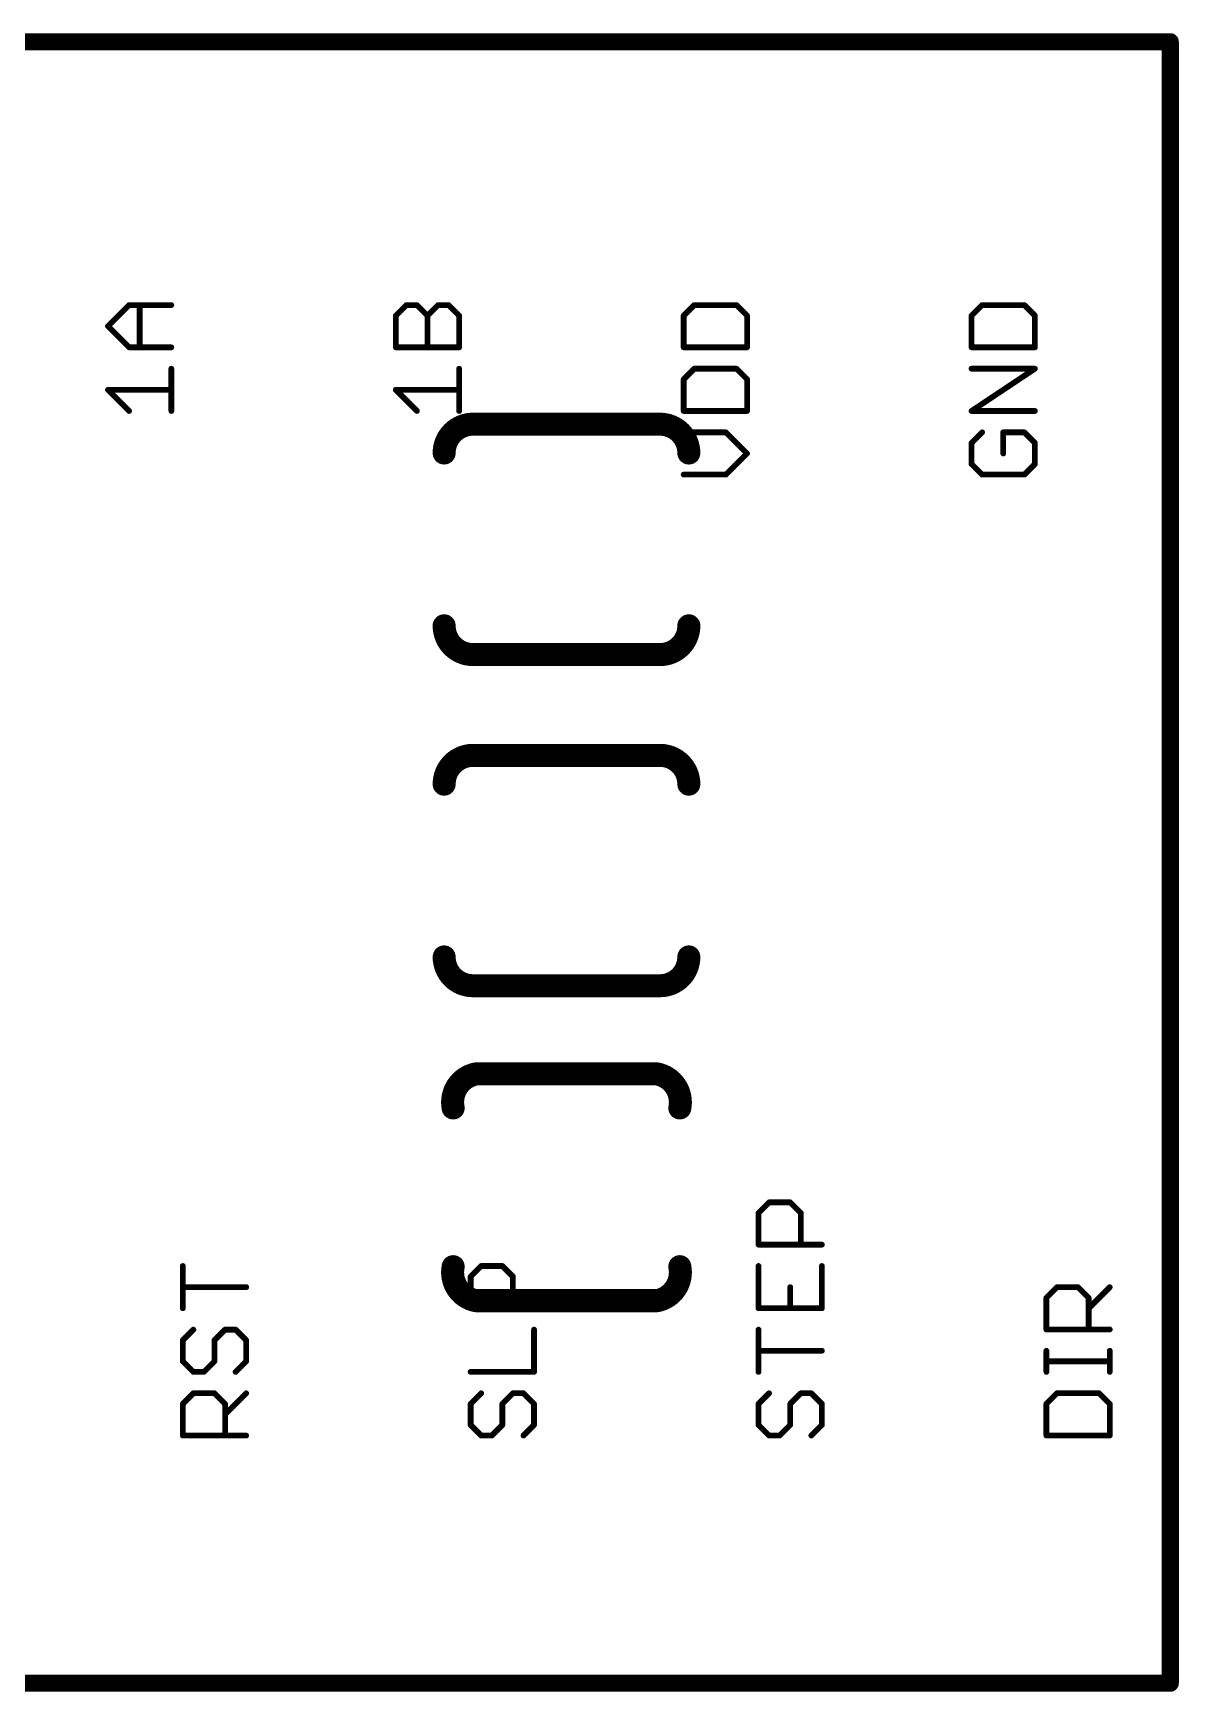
# Model space of a CAD drawing. Extents: x -3 to 102, y 0 to 80.
# Drawn here: x 30.6 to 40.71, y 19.04 to 33.68 of the extents above; entities that cross this region are included whole.
import ezdxf

# ---------------------------------------------------------------- set-up
doc = ezdxf.new("R2010")
doc.units = 0
doc.layers.add('21', color=253, linetype='CONTINUOUS')

msp = doc.modelspace()

# ---------------------------------------------------------------- linework, layer by layer
at = {"layer": '21'}
for points, const_width in [([(20.567, 33.599), (40.633, 33.599)], 0.1524), ([(40.633, 19.121), (40.633, 33.599)], 0.1524), ([(31.2599, 31.0905), (31.4464, 31.2769)], 0.0508), ([(31.4464, 31.2769), (31.8192, 31.2769)], 0.0508), ([(31.5396, 30.9041), (31.5396, 31.2769)], 0.0508), ([(33.7999, 31.1837), (33.8931, 31.2769)], 0.0508), ([(33.7999, 30.9041), (33.7999, 31.1837)], 0.0508), ([(33.8931, 31.2769), (33.9864, 31.2769)], 0.0508), ([(33.9864, 31.2769), (34.0796, 31.1837)], 0.0508), ([(34.0796, 31.1837), (34.1728, 31.2769)], 0.0508), ([(34.0796, 30.9041), (34.0796, 31.1837)], 0.0508), ([(34.1728, 31.2769), (34.266, 31.2769)], 0.0508), ([(34.266, 31.2769), (34.3592, 31.1837)], 0.0508), ([(34.3592, 31.1837), (34.3592, 30.9041)], 0.0508), ([(36.4331, 31.2769), (36.3399, 31.1837)], 0.0508), ([(36.3399, 31.1837), (36.3399, 30.9041)], 0.0508), ([(36.806, 31.2769), (36.4331, 31.2769)], 0.0508), ([(36.8992, 31.1837), (36.806, 31.2769)], 0.0508), ([(36.8992, 30.9041), (36.8992, 31.1837)], 0.0508), ([(38.9731, 31.2769), (38.8799, 31.1837)], 0.0508), ([(38.8799, 31.1837), (38.8799, 30.9041)], 0.0508), ([(39.346, 31.2769), (38.9731, 31.2769)], 0.0508), ([(39.4392, 31.1837), (39.346, 31.2769)], 0.0508), ([(39.4392, 30.9041), (39.4392, 31.1837)], 0.0508), ([(31.4464, 30.9041), (31.2599, 31.0905)], 0.0508), ([(31.8192, 30.9041), (31.4464, 30.9041)], 0.0508), ([(34.3592, 30.9041), (33.7999, 30.9041)], 0.0508), ([(36.3399, 30.9041), (36.8992, 30.9041)], 0.0508), ([(38.8799, 30.9041), (39.4392, 30.9041)], 0.0508), ([(31.8192, 30.3428), (31.8192, 30.7156)], 0.0508), ([(34.3592, 30.3428), (34.3592, 30.7156)], 0.0508), ([(36.4331, 30.7156), (36.3399, 30.6224)], 0.0508), ([(36.806, 30.7156), (36.4331, 30.7156)], 0.0508), ([(36.8992, 30.6224), (36.806, 30.7156)], 0.0508), ([(38.8799, 30.3428), (39.4392, 30.7156)], 0.0508), ([(39.4392, 30.7156), (38.8799, 30.7156)], 0.0508), ([(36.3399, 30.6224), (36.3399, 30.3428)], 0.0508), ([(36.8992, 30.3428), (36.8992, 30.6224)], 0.0508), ([(31.4464, 30.3428), (31.2599, 30.5292)], 0.0508), ([(31.2599, 30.5292), (31.8192, 30.5292)], 0.0508), ([(33.9864, 30.3428), (33.7999, 30.5292)], 0.0508), ([(33.7999, 30.5292), (34.3592, 30.5292)], 0.0508), ([(34.4805, 30.226), (36.1315, 30.226)], 0.2032), ([(36.3399, 30.3428), (36.8992, 30.3428)], 0.0508), ([(39.4392, 30.3428), (38.8799, 30.3428)], 0.0508), ([(36.7128, 30.1543), (36.3399, 30.1543)], 0.0508), ([(36.8992, 29.9679), (36.7128, 30.1543)], 0.0508), ([(38.9731, 30.1543), (38.8799, 30.0611)], 0.0508), ([(39.346, 30.1543), (39.1596, 30.1543)], 0.0508), ([(39.1596, 30.1543), (39.1596, 29.9679)], 0.0508), ([(39.4392, 30.0611), (39.346, 30.1543)], 0.0508), ([(36.7128, 29.7815), (36.8992, 29.9679)], 0.0508), ([(38.8799, 30.0611), (38.8799, 29.8747)], 0.0508), ([(39.4392, 29.8747), (39.4392, 30.0611)], 0.0508), ([(38.8799, 29.8747), (38.9731, 29.7815)], 0.0508), ([(39.346, 29.7815), (39.4392, 29.8747)], 0.0508), ([(36.3399, 29.7815), (36.7128, 29.7815)], 0.0508), ([(38.9731, 29.7815), (39.346, 29.7815)], 0.0508), ([(36.1315, 28.194), (34.4805, 28.194)], 0.2032), ([(34.4805, 27.305), (36.1315, 27.305)], 0.2032), ([(36.1315, 25.273), (34.4805, 25.273)], 0.2032), ([(34.506, 24.495), (36.106, 24.495)], 0.2032), ([(37.0003, 23.269), (37.0935, 23.3622)], 0.0508), ([(37.0003, 22.9893), (37.0003, 23.269)], 0.0508), ([(37.0935, 23.3622), (37.28, 23.3622)], 0.0508), ([(37.28, 23.3622), (37.3732, 23.269)], 0.0508), ([(37.3732, 23.269), (37.3732, 22.9893)], 0.0508), ([(37.5596, 22.9893), (37.0003, 22.9893)], 0.0508), ([(31.9203, 22.428), (31.9203, 22.8009)], 0.0508), ([(34.4603, 22.7077), (34.5535, 22.8009)], 0.0508), ([(34.5535, 22.8009), (34.74, 22.8009)], 0.0508), ([(34.74, 22.8009), (34.8332, 22.7077)], 0.0508), ([(37.0003, 22.8009), (37.0003, 22.428)], 0.0508), ([(37.5596, 22.428), (37.5596, 22.8009)], 0.0508), ([(34.4603, 22.428), (34.4603, 22.7077)], 0.0508), ([(34.8332, 22.7077), (34.8332, 22.428)], 0.0508), ([(32.4796, 22.6144), (31.9203, 22.6144)], 0.0508), ([(36.106, 22.495), (34.506, 22.495)], 0.2032), ([(37.28, 22.428), (37.28, 22.6144)], 0.0508), ([(39.5403, 22.5206), (39.6335, 22.6138)], 0.0508), ([(39.5403, 22.2409), (39.5403, 22.5206)], 0.0508), ([(39.6335, 22.6138), (39.82, 22.6138)], 0.0508), ([(39.82, 22.6138), (39.9132, 22.5206)], 0.0508), ([(39.9132, 22.4273), (40.0996, 22.6138)], 0.0508), ([(39.9132, 22.5206), (39.9132, 22.2409)], 0.0508), ([(35.0196, 22.428), (34.4603, 22.428)], 0.0508), ([(37.0003, 22.428), (37.5596, 22.428)], 0.0508), ([(32.0135, 22.2396), (31.9203, 22.1463)], 0.0508), ([(32.2, 22.1463), (32.2932, 22.2396)], 0.0508), ([(32.2932, 22.2396), (32.3864, 22.2396)], 0.0508), ([(32.3864, 22.2396), (32.4796, 22.1463)], 0.0508), ([(35.0196, 21.8667), (35.0196, 22.2396)], 0.0508), ([(37.0003, 21.8667), (37.0003, 22.2396)], 0.0508), ([(40.0996, 22.2409), (39.5403, 22.2409)], 0.0508), ([(31.9203, 22.1463), (31.9203, 21.9599)], 0.0508), ([(32.2, 21.9599), (32.2, 22.1463)], 0.0508), ([(32.4796, 22.1463), (32.4796, 21.9599)], 0.0508), ([(31.9203, 21.9599), (32.0135, 21.8667)], 0.0508), ([(32.1067, 21.8667), (32.2, 21.9599)], 0.0508), ([(32.4796, 21.9599), (32.3864, 21.8667)], 0.0508), ([(37.5596, 22.0531), (37.0003, 22.0531)], 0.0508), ([(39.5403, 21.8667), (39.5403, 22.0531)], 0.0508), ([(40.0996, 21.9599), (39.5403, 21.9599)], 0.0508), ([(40.0996, 21.8667), (40.0996, 22.0531)], 0.0508), ([(32.0135, 21.8667), (32.1067, 21.8667)], 0.0508), ([(34.4603, 21.8667), (35.0196, 21.8667)], 0.0508), ([(31.9203, 21.585), (32.0135, 21.6783)], 0.0508), ([(32.0135, 21.6783), (32.2, 21.6783)], 0.0508), ([(32.2, 21.6783), (32.2932, 21.585)], 0.0508), ([(32.2932, 21.4918), (32.4796, 21.6783)], 0.0508), ([(34.5535, 21.6783), (34.4603, 21.585)], 0.0508), ([(34.74, 21.585), (34.8332, 21.6783)], 0.0508), ([(34.8332, 21.6783), (34.9264, 21.6783)], 0.0508), ([(34.9264, 21.6783), (35.0196, 21.585)], 0.0508), ([(37.0935, 21.6783), (37.0003, 21.585)], 0.0508), ([(37.28, 21.585), (37.3732, 21.6783)], 0.0508), ([(37.3732, 21.6783), (37.4664, 21.6783)], 0.0508), ([(37.4664, 21.6783), (37.5596, 21.585)], 0.0508), ([(39.6335, 21.6783), (39.5403, 21.585)], 0.0508), ([(40.0064, 21.6783), (39.6335, 21.6783)], 0.0508), ([(40.0996, 21.585), (40.0064, 21.6783)], 0.0508), ([(31.9203, 21.3054), (31.9203, 21.585)], 0.0508), ([(32.2932, 21.585), (32.2932, 21.3054)], 0.0508), ([(34.4603, 21.585), (34.4603, 21.3986)], 0.0508), ([(34.74, 21.3986), (34.74, 21.585)], 0.0508), ([(35.0196, 21.585), (35.0196, 21.3986)], 0.0508), ([(37.0003, 21.585), (37.0003, 21.3986)], 0.0508), ([(37.28, 21.3986), (37.28, 21.585)], 0.0508), ([(37.5596, 21.585), (37.5596, 21.3986)], 0.0508), ([(39.5403, 21.585), (39.5403, 21.3054)], 0.0508), ([(40.0996, 21.3054), (40.0996, 21.585)], 0.0508), ([(34.4603, 21.3986), (34.5535, 21.3054)], 0.0508), ([(34.6468, 21.3054), (34.74, 21.3986)], 0.0508), ([(35.0196, 21.3986), (34.9264, 21.3054)], 0.0508), ([(37.0003, 21.3986), (37.0935, 21.3054)], 0.0508), ([(37.1868, 21.3054), (37.28, 21.3986)], 0.0508), ([(37.5596, 21.3986), (37.4664, 21.3054)], 0.0508), ([(32.4796, 21.3054), (31.9203, 21.3054)], 0.0508), ([(34.5535, 21.3054), (34.6468, 21.3054)], 0.0508), ([(37.0935, 21.3054), (37.1868, 21.3054)], 0.0508), ([(39.5403, 21.3054), (40.0996, 21.3054)], 0.0508), ([(20.567, 19.121), (40.633, 19.121)], 0.1524)]:
    msp.add_lwpolyline(points, dxfattribs=dict(at, const_width=const_width))
for points, const_width in [([(40.6711, 33.599, 1), (40.5949, 33.599)], 0.0762), ([(40.633, 33.5609, 1), (40.633, 33.6371)], 0.0762), ([(31.4464, 31.2896, 1), (31.4464, 31.2642)], 0.0254), ([(31.4553, 31.268, 1), (31.4374, 31.2859)], 0.0254), ([(31.5523, 31.2769, 1), (31.5269, 31.2769)], 0.0254), ([(31.8192, 31.2642, 1), (31.8192, 31.2896)], 0.0254), ([(33.8126, 31.1837, 1), (33.7872, 31.1837)], 0.0254), ([(33.7909, 31.1927, 1), (33.8089, 31.1747)], 0.0254), ([(33.8931, 31.2896, 1), (33.8931, 31.2642)], 0.0254), ([(33.9021, 31.268, 1), (33.8842, 31.2859)], 0.0254), ([(33.9953, 31.2859, 1), (33.9774, 31.268)], 0.0254), ([(33.9864, 31.2642, 1), (33.9864, 31.2896)], 0.0254), ([(34.0923, 31.1837, 1), (34.0669, 31.1837)], 0.0254), ([(34.0706, 31.1927, 1), (34.0885, 31.1747)], 0.0254), ([(34.0706, 31.1747, 1), (34.0885, 31.1927)], 0.0254), ([(34.1728, 31.2896, 1), (34.1728, 31.2642)], 0.0254), ([(34.1818, 31.268, 1), (34.1638, 31.2859)], 0.0254), ([(34.275, 31.2859, 1), (34.257, 31.268)], 0.0254), ([(34.266, 31.2642, 1), (34.266, 31.2896)], 0.0254), ([(34.3719, 31.1837, 1), (34.3465, 31.1837)], 0.0254), ([(34.3502, 31.1747, 1), (34.3682, 31.1927)], 0.0254), ([(36.3526, 31.1837, 1), (36.3272, 31.1837)], 0.0254), ([(36.3309, 31.1927, 1), (36.3489, 31.1747)], 0.0254), ([(36.4331, 31.2896, 1), (36.4331, 31.2642)], 0.0254), ([(36.4421, 31.268, 1), (36.4242, 31.2859)], 0.0254), ([(36.815, 31.2859, 1), (36.797, 31.268)], 0.0254), ([(36.806, 31.2642, 1), (36.806, 31.2896)], 0.0254), ([(36.9119, 31.1837, 1), (36.8865, 31.1837)], 0.0254), ([(36.8902, 31.1747, 1), (36.9082, 31.1927)], 0.0254), ([(38.8926, 31.1837, 1), (38.8672, 31.1837)], 0.0254), ([(38.8709, 31.1927, 1), (38.8889, 31.1747)], 0.0254), ([(38.9731, 31.2896, 1), (38.9731, 31.2642)], 0.0254), ([(38.9821, 31.268, 1), (38.9642, 31.2859)], 0.0254), ([(39.355, 31.2859, 1), (39.337, 31.268)], 0.0254), ([(39.346, 31.2642, 1), (39.346, 31.2896)], 0.0254), ([(39.4519, 31.1837, 1), (39.4265, 31.1837)], 0.0254), ([(39.4302, 31.1747, 1), (39.4482, 31.1927)], 0.0254), ([(31.2689, 31.0995, 1), (31.2509, 31.0815)], 0.0254), ([(31.2509, 31.0995, 1), (31.2689, 31.0815)], 0.0254), ([(31.4464, 30.9168, 1), (31.4464, 30.8914)], 0.0254), ([(31.4374, 30.8951, 1), (31.4553, 30.9131)], 0.0254), ([(31.5269, 30.9041, 1), (31.5523, 30.9041)], 0.0254), ([(31.8192, 30.8914, 1), (31.8192, 30.9168)], 0.0254), ([(33.7999, 30.9168, 1), (33.7999, 30.8914)], 0.0254), ([(33.7872, 30.9041, 1), (33.8126, 30.9041)], 0.0254), ([(34.0669, 30.9041, 1), (34.0923, 30.9041)], 0.0254), ([(34.3465, 30.9041, 1), (34.3719, 30.9041)], 0.0254), ([(34.3592, 30.8914, 1), (34.3592, 30.9168)], 0.0254), ([(36.3399, 30.9168, 1), (36.3399, 30.8914)], 0.0254), ([(36.3272, 30.9041, 1), (36.3526, 30.9041)], 0.0254), ([(36.8865, 30.9041, 1), (36.9119, 30.9041)], 0.0254), ([(36.8992, 30.8914, 1), (36.8992, 30.9168)], 0.0254), ([(38.8799, 30.9168, 1), (38.8799, 30.8914)], 0.0254), ([(38.8672, 30.9041, 1), (38.8926, 30.9041)], 0.0254), ([(39.4265, 30.9041, 1), (39.4519, 30.9041)], 0.0254), ([(39.4392, 30.8914, 1), (39.4392, 30.9168)], 0.0254), ([(31.8319, 30.7156, 1), (31.8065, 30.7156)], 0.0254), ([(34.3719, 30.7156, 1), (34.3465, 30.7156)], 0.0254), ([(36.4331, 30.7283, 1), (36.4331, 30.7029)], 0.0254), ([(36.4421, 30.7066, 1), (36.4242, 30.7246)], 0.0254), ([(36.815, 30.7246, 1), (36.797, 30.7066)], 0.0254), ([(36.806, 30.7029, 1), (36.806, 30.7283)], 0.0254), ([(38.8799, 30.7283, 1), (38.8799, 30.7029)], 0.0254), ([(39.4462, 30.7051, 1), (39.4322, 30.7262)], 0.0254), ([(39.4392, 30.7029, 1), (39.4392, 30.7283)], 0.0254), ([(36.3526, 30.6224, 1), (36.3272, 30.6224)], 0.0254), ([(36.3309, 30.6314, 1), (36.3489, 30.6134)], 0.0254), ([(36.9119, 30.6224, 1), (36.8865, 30.6224)], 0.0254), ([(36.8902, 30.6134, 1), (36.9082, 30.6314)], 0.0254), ([(31.2689, 30.5382, 1), (31.2509, 30.5202)], 0.0254), ([(31.2599, 30.5419, 1), (31.2599, 30.5165)], 0.0254), ([(31.8192, 30.5165, 1), (31.8192, 30.5419)], 0.0254), ([(33.8089, 30.5382, 1), (33.7909, 30.5202)], 0.0254), ([(33.7999, 30.5419, 1), (33.7999, 30.5165)], 0.0254), ([(34.3592, 30.5165, 1), (34.3592, 30.5419)], 0.0254), ([(31.4374, 30.3338, 1), (31.4553, 30.3518)], 0.0254), ([(31.8065, 30.3428, 1), (31.8319, 30.3428)], 0.0254), ([(33.9774, 30.3338, 1), (33.9953, 30.3518)], 0.0254), ([(34.4805, 30.226, 0.4142), (34.2265, 29.972)], 0.2032), ([(34.3465, 30.3428, 1), (34.3719, 30.3428)], 0.0254), ([(34.4805, 30.2768, 1), (34.4805, 30.1752)], 0.1016), ([(34.4805, 30.1752, 1), (34.4805, 30.2768)], 0.1016), ([(36.3855, 29.972, 0.4142), (36.1315, 30.226)], 0.2032), ([(36.1315, 30.2768, 1), (36.1315, 30.1752)], 0.1016), ([(36.1315, 30.1752, 1), (36.1315, 30.2768)], 0.1016), ([(36.3399, 30.3555, 1), (36.3399, 30.3301)], 0.0254), ([(36.3272, 30.3428, 1), (36.3526, 30.3428)], 0.0254), ([(36.8865, 30.3428, 1), (36.9119, 30.3428)], 0.0254), ([(36.8992, 30.3301, 1), (36.8992, 30.3555)], 0.0254), ([(38.8799, 30.3555, 1), (38.8799, 30.3301)], 0.0254), ([(38.8729, 30.3533, 1), (38.887, 30.3322)], 0.0254), ([(39.4392, 30.3301, 1), (39.4392, 30.3555)], 0.0254), ([(36.3399, 30.167, 1), (36.3399, 30.1416)], 0.0254), ([(36.7218, 30.1633, 1), (36.7038, 30.1453)], 0.0254), ([(36.7128, 30.1416, 1), (36.7128, 30.167)], 0.0254), ([(38.9821, 30.1453, 1), (38.9642, 30.1633)], 0.0254), ([(39.1596, 30.167, 1), (39.1596, 30.1416)], 0.0254), ([(39.1723, 30.1543, 1), (39.1469, 30.1543)], 0.0254), ([(39.355, 30.1633, 1), (39.337, 30.1453)], 0.0254), ([(39.346, 30.1416, 1), (39.346, 30.167)], 0.0254), ([(34.1757, 29.972, 1), (34.2773, 29.972)], 0.1016), ([(36.3347, 29.972, 1), (36.4363, 29.972)], 0.1016), ([(36.9082, 29.9589, 1), (36.8902, 29.9769)], 0.0254), ([(38.8926, 30.0611, 1), (38.8672, 30.0611)], 0.0254), ([(38.8709, 30.0701, 1), (38.8889, 30.0521)], 0.0254), ([(39.4519, 30.0611, 1), (39.4265, 30.0611)], 0.0254), ([(39.4302, 30.0521, 1), (39.4482, 30.0701)], 0.0254), ([(36.8902, 29.9589, 1), (36.9082, 29.9769)], 0.0254), ([(38.8889, 29.8837, 1), (38.8709, 29.8657)], 0.0254), ([(38.8672, 29.8747, 1), (38.8926, 29.8747)], 0.0254), ([(39.1469, 29.9679, 1), (39.1723, 29.9679)], 0.0254), ([(39.4265, 29.8747, 1), (39.4519, 29.8747)], 0.0254), ([(39.4482, 29.8657, 1), (39.4302, 29.8837)], 0.0254), ([(36.3399, 29.7942, 1), (36.3399, 29.7688)], 0.0254), ([(36.7038, 29.7904, 1), (36.7218, 29.7725)], 0.0254), ([(36.7128, 29.7688, 1), (36.7128, 29.7942)], 0.0254), ([(38.9731, 29.7942, 1), (38.9731, 29.7688)], 0.0254), ([(38.9642, 29.7725, 1), (38.9821, 29.7904)], 0.0254), ([(39.337, 29.7904, 1), (39.355, 29.7725)], 0.0254), ([(39.346, 29.7688, 1), (39.346, 29.7942)], 0.0254), ([(34.2265, 28.448, 0.4142), (34.4805, 28.194)], 0.2032), ([(34.2773, 28.448, 1), (34.1757, 28.448)], 0.1016), ([(36.1315, 28.194, 0.4142), (36.3855, 28.448)], 0.2032), ([(36.4363, 28.448, 1), (36.3347, 28.448)], 0.1016), ([(34.4805, 28.2448, 1), (34.4805, 28.1432)], 0.1016), ([(34.4805, 28.1432, 1), (34.4805, 28.2448)], 0.1016), ([(36.1315, 28.2448, 1), (36.1315, 28.1432)], 0.1016), ([(36.1315, 28.1432, 1), (36.1315, 28.2448)], 0.1016), ([(34.4805, 27.305, 0.4142), (34.2265, 27.051)], 0.2032), ([(34.4805, 27.3558, 1), (34.4805, 27.2542)], 0.1016), ([(34.4805, 27.2542, 1), (34.4805, 27.3558)], 0.1016), ([(36.3855, 27.051, 0.4142), (36.1315, 27.305)], 0.2032), ([(36.1315, 27.3558, 1), (36.1315, 27.2542)], 0.1016), ([(36.1315, 27.2542, 1), (36.1315, 27.3558)], 0.1016), ([(34.1757, 27.051, 1), (34.2773, 27.051)], 0.1016), ([(36.3347, 27.051, 1), (36.4363, 27.051)], 0.1016), ([(34.2265, 25.527, 0.4142), (34.4805, 25.273)], 0.2032), ([(34.2773, 25.527, 1), (34.1757, 25.527)], 0.1016), ([(36.1315, 25.273, 0.4142), (36.3855, 25.527)], 0.2032), ([(36.4363, 25.527, 1), (36.3347, 25.527)], 0.1016), ([(34.4805, 25.3238, 1), (34.4805, 25.2222)], 0.1016), ([(34.4805, 25.2222, 1), (34.4805, 25.3238)], 0.1016), ([(36.1315, 25.3238, 1), (36.1315, 25.2222)], 0.1016), ([(36.1315, 25.2222, 1), (36.1315, 25.3238)], 0.1016), ([(34.506, 24.495, 0.4142), (34.306, 24.195)], 0.2032), ([(34.506, 24.5458, 1), (34.506, 24.4442)], 0.1016), ([(34.516, 24.4452, 1), (34.496, 24.5448)], 0.1016), ([(36.306, 24.195, 0.4142), (36.106, 24.495)], 0.2032), ([(36.116, 24.5448, 1), (36.096, 24.4452)], 0.1016), ([(36.106, 24.4442, 1), (36.106, 24.5458)], 0.1016), ([(34.2562, 24.185, 1), (34.3558, 24.205)], 0.1016), ([(36.2562, 24.205, 1), (36.3558, 24.185)], 0.1016), ([(37.013, 23.269, 1), (36.9876, 23.269)], 0.0254), ([(36.9913, 23.2779, 1), (37.0093, 23.26)], 0.0254), ([(37.0935, 23.3749, 1), (37.0935, 23.3495)], 0.0254), ([(37.1025, 23.3532, 1), (37.0846, 23.3712)], 0.0254), ([(37.2889, 23.3712, 1), (37.271, 23.3532)], 0.0254), ([(37.28, 23.3495, 1), (37.28, 23.3749)], 0.0254), ([(37.3859, 23.269, 1), (37.3605, 23.269)], 0.0254), ([(37.3642, 23.26, 1), (37.3822, 23.2779)], 0.0254), ([(37.0003, 23.002, 1), (37.0003, 22.9766)], 0.0254), ([(36.9876, 22.9893, 1), (37.013, 22.9893)], 0.0254), ([(37.3605, 22.9893, 1), (37.3859, 22.9893)], 0.0254), ([(37.5596, 22.9766, 1), (37.5596, 23.002)], 0.0254), ([(31.933, 22.8009, 1), (31.9076, 22.8009)], 0.0254), ([(34.306, 22.795, 0.4142), (34.506, 22.495)], 0.2032), ([(34.3558, 22.785, 1), (34.2562, 22.805)], 0.1016), ([(34.5535, 22.8136, 1), (34.5535, 22.7882)], 0.0254), ([(34.5625, 22.7919, 1), (34.5446, 22.8098)], 0.0254), ([(34.7489, 22.8098, 1), (34.731, 22.7919)], 0.0254), ([(34.74, 22.7882, 1), (34.74, 22.8136)], 0.0254), ([(36.106, 22.495, 0.4142), (36.306, 22.795)], 0.2032), ([(36.3558, 22.805, 1), (36.2562, 22.785)], 0.1016), ([(37.013, 22.8009, 1), (36.9876, 22.8009)], 0.0254), ([(37.5723, 22.8009, 1), (37.5469, 22.8009)], 0.0254), ([(34.473, 22.7077, 1), (34.4476, 22.7077)], 0.0254), ([(34.4513, 22.7166, 1), (34.4693, 22.6987)], 0.0254), ([(34.8459, 22.7077, 1), (34.8205, 22.7077)], 0.0254), ([(34.8242, 22.6987, 1), (34.8422, 22.7166)], 0.0254), ([(31.9203, 22.6271, 1), (31.9203, 22.6017)], 0.0254), ([(32.4796, 22.6017, 1), (32.4796, 22.6271)], 0.0254), ([(34.506, 22.5458, 1), (34.506, 22.4442)], 0.1016), ([(34.496, 22.4452, 1), (34.516, 22.5448)], 0.1016), ([(36.096, 22.5448, 1), (36.116, 22.4452)], 0.1016), ([(36.106, 22.4442, 1), (36.106, 22.5458)], 0.1016), ([(37.2927, 22.6144, 1), (37.2673, 22.6144)], 0.0254), ([(39.553, 22.5206, 1), (39.5276, 22.5206)], 0.0254), ([(39.5313, 22.5295, 1), (39.5493, 22.5116)], 0.0254), ([(39.6335, 22.6265, 1), (39.6335, 22.6011)], 0.0254), ([(39.6425, 22.6048, 1), (39.6246, 22.6227)], 0.0254), ([(39.8289, 22.6227, 1), (39.811, 22.6048)], 0.0254), ([(39.82, 22.6011, 1), (39.82, 22.6265)], 0.0254), ([(39.9259, 22.5206, 1), (39.9005, 22.5206)], 0.0254), ([(39.9042, 22.5116, 1), (39.9222, 22.5295)], 0.0254), ([(40.1086, 22.6048, 1), (40.0906, 22.6227)], 0.0254), ([(31.9076, 22.428, 1), (31.933, 22.428)], 0.0254), ([(34.4603, 22.4407, 1), (34.4603, 22.4153)], 0.0254), ([(34.4476, 22.428, 1), (34.473, 22.428)], 0.0254), ([(34.8205, 22.428, 1), (34.8459, 22.428)], 0.0254), ([(35.0196, 22.4153, 1), (35.0196, 22.4407)], 0.0254), ([(37.0003, 22.4407, 1), (37.0003, 22.4153)], 0.0254), ([(36.9876, 22.428, 1), (37.013, 22.428)], 0.0254), ([(37.2673, 22.428, 1), (37.2927, 22.428)], 0.0254), ([(37.5469, 22.428, 1), (37.5723, 22.428)], 0.0254), ([(37.5596, 22.4153, 1), (37.5596, 22.4407)], 0.0254), ([(39.9042, 22.4363, 1), (39.9222, 22.4184)], 0.0254), ([(32.0225, 22.2306, 1), (32.0046, 22.2485)], 0.0254), ([(32.2932, 22.2523, 1), (32.2932, 22.2269)], 0.0254), ([(32.3022, 22.2306, 1), (32.2842, 22.2485)], 0.0254), ([(32.3954, 22.2485, 1), (32.3774, 22.2306)], 0.0254), ([(32.3864, 22.2269, 1), (32.3864, 22.2523)], 0.0254), ([(35.0323, 22.2396, 1), (35.0069, 22.2396)], 0.0254), ([(37.013, 22.2396, 1), (36.9876, 22.2396)], 0.0254), ([(39.5403, 22.2536, 1), (39.5403, 22.2282)], 0.0254), ([(39.5276, 22.2409, 1), (39.553, 22.2409)], 0.0254), ([(39.9005, 22.2409, 1), (39.9259, 22.2409)], 0.0254), ([(40.0996, 22.2282, 1), (40.0996, 22.2536)], 0.0254), ([(31.933, 22.1463, 1), (31.9076, 22.1463)], 0.0254), ([(31.9113, 22.1553, 1), (31.9293, 22.1374)], 0.0254), ([(32.2127, 22.1463, 1), (32.1873, 22.1463)], 0.0254), ([(32.191, 22.1553, 1), (32.2089, 22.1374)], 0.0254), ([(32.4923, 22.1463, 1), (32.4669, 22.1463)], 0.0254), ([(32.4706, 22.1374, 1), (32.4886, 22.1553)], 0.0254), ([(31.9293, 21.9689, 1), (31.9113, 21.9509)], 0.0254), ([(31.9076, 21.9599, 1), (31.933, 21.9599)], 0.0254), ([(32.1873, 21.9599, 1), (32.2127, 21.9599)], 0.0254), ([(32.2089, 21.9509, 1), (32.191, 21.9689)], 0.0254), ([(32.4669, 21.9599, 1), (32.4923, 21.9599)], 0.0254), ([(32.4886, 21.9509, 1), (32.4706, 21.9689)], 0.0254), ([(37.0003, 22.0658, 1), (37.0003, 22.0404)], 0.0254), ([(37.5596, 22.0404, 1), (37.5596, 22.0658)], 0.0254), ([(39.553, 22.0531, 1), (39.5276, 22.0531)], 0.0254), ([(39.5403, 21.9726, 1), (39.5403, 21.9472)], 0.0254), ([(40.1123, 22.0531, 1), (40.0869, 22.0531)], 0.0254), ([(40.0996, 21.9472, 1), (40.0996, 21.9726)], 0.0254), ([(32.0135, 21.8794, 1), (32.0135, 21.854)], 0.0254), ([(32.0046, 21.8577, 1), (32.0225, 21.8757)], 0.0254), ([(32.0978, 21.8757, 1), (32.1157, 21.8577)], 0.0254), ([(32.1067, 21.854, 1), (32.1067, 21.8794)], 0.0254), ([(32.3774, 21.8757, 1), (32.3954, 21.8577)], 0.0254), ([(34.4603, 21.8794, 1), (34.4603, 21.854)], 0.0254), ([(35.0069, 21.8667, 1), (35.0323, 21.8667)], 0.0254), ([(35.0196, 21.854, 1), (35.0196, 21.8794)], 0.0254), ([(36.9876, 21.8667, 1), (37.013, 21.8667)], 0.0254), ([(39.5276, 21.8667, 1), (39.553, 21.8667)], 0.0254), ([(40.0869, 21.8667, 1), (40.1123, 21.8667)], 0.0254), ([(32.0135, 21.691, 1), (32.0135, 21.6656)], 0.0254), ([(32.0225, 21.6693, 1), (32.0046, 21.6872)], 0.0254), ([(32.2089, 21.6872, 1), (32.191, 21.6693)], 0.0254), ([(32.2, 21.6656, 1), (32.2, 21.691)], 0.0254), ([(32.4886, 21.6693, 1), (32.4706, 21.6872)], 0.0254), ([(34.5625, 21.6693, 1), (34.5446, 21.6872)], 0.0254), ([(34.8332, 21.691, 1), (34.8332, 21.6656)], 0.0254), ([(34.8422, 21.6693, 1), (34.8242, 21.6872)], 0.0254), ([(34.9354, 21.6872, 1), (34.9174, 21.6693)], 0.0254), ([(34.9264, 21.6656, 1), (34.9264, 21.691)], 0.0254), ([(37.1025, 21.6693, 1), (37.0846, 21.6872)], 0.0254), ([(37.3732, 21.691, 1), (37.3732, 21.6656)], 0.0254), ([(37.3822, 21.6693, 1), (37.3642, 21.6872)], 0.0254), ([(37.4754, 21.6872, 1), (37.4574, 21.6693)], 0.0254), ([(37.4664, 21.6656, 1), (37.4664, 21.691)], 0.0254), ([(39.6335, 21.691, 1), (39.6335, 21.6656)], 0.0254), ([(39.6425, 21.6693, 1), (39.6246, 21.6872)], 0.0254), ([(40.0154, 21.6872, 1), (39.9974, 21.6693)], 0.0254), ([(40.0064, 21.6656, 1), (40.0064, 21.691)], 0.0254), ([(31.933, 21.585, 1), (31.9076, 21.585)], 0.0254), ([(31.9113, 21.594, 1), (31.9293, 21.5761)], 0.0254), ([(32.3059, 21.585, 1), (32.2805, 21.585)], 0.0254), ([(32.2842, 21.5008, 1), (32.3022, 21.4828)], 0.0254), ([(32.2842, 21.5761, 1), (32.3022, 21.594)], 0.0254), ([(34.473, 21.585, 1), (34.4476, 21.585)], 0.0254), ([(34.4513, 21.594, 1), (34.4693, 21.5761)], 0.0254), ([(34.7527, 21.585, 1), (34.7273, 21.585)], 0.0254), ([(34.731, 21.594, 1), (34.7489, 21.5761)], 0.0254), ([(35.0323, 21.585, 1), (35.0069, 21.585)], 0.0254), ([(35.0106, 21.5761, 1), (35.0286, 21.594)], 0.0254), ([(37.013, 21.585, 1), (36.9876, 21.585)], 0.0254), ([(36.9913, 21.594, 1), (37.0093, 21.5761)], 0.0254), ([(37.2927, 21.585, 1), (37.2673, 21.585)], 0.0254), ([(37.271, 21.594, 1), (37.2889, 21.5761)], 0.0254), ([(37.5723, 21.585, 1), (37.5469, 21.585)], 0.0254), ([(37.5506, 21.5761, 1), (37.5686, 21.594)], 0.0254), ([(39.553, 21.585, 1), (39.5276, 21.585)], 0.0254), ([(39.5313, 21.594, 1), (39.5493, 21.5761)], 0.0254), ([(40.1123, 21.585, 1), (40.0869, 21.585)], 0.0254), ([(40.0906, 21.5761, 1), (40.1086, 21.594)], 0.0254), ([(34.4693, 21.4076, 1), (34.4513, 21.3896)], 0.0254), ([(34.4476, 21.3986, 1), (34.473, 21.3986)], 0.0254), ([(34.7273, 21.3986, 1), (34.7527, 21.3986)], 0.0254), ([(34.7489, 21.3896, 1), (34.731, 21.4076)], 0.0254), ([(35.0069, 21.3986, 1), (35.0323, 21.3986)], 0.0254), ([(35.0286, 21.3896, 1), (35.0106, 21.4076)], 0.0254), ([(37.0093, 21.4076, 1), (36.9913, 21.3896)], 0.0254), ([(36.9876, 21.3986, 1), (37.013, 21.3986)], 0.0254), ([(37.2673, 21.3986, 1), (37.2927, 21.3986)], 0.0254), ([(37.2889, 21.3896, 1), (37.271, 21.4076)], 0.0254), ([(37.5469, 21.3986, 1), (37.5723, 21.3986)], 0.0254), ([(37.5686, 21.3896, 1), (37.5506, 21.4076)], 0.0254), ([(31.9203, 21.3181, 1), (31.9203, 21.2927)], 0.0254), ([(31.9076, 21.3054, 1), (31.933, 21.3054)], 0.0254), ([(32.2805, 21.3054, 1), (32.3059, 21.3054)], 0.0254), ([(32.4796, 21.2927, 1), (32.4796, 21.3181)], 0.0254), ([(34.5535, 21.3181, 1), (34.5535, 21.2927)], 0.0254), ([(34.5446, 21.2964, 1), (34.5625, 21.3144)], 0.0254), ([(34.6378, 21.3144, 1), (34.6557, 21.2964)], 0.0254), ([(34.6468, 21.2927, 1), (34.6468, 21.3181)], 0.0254), ([(34.9174, 21.3144, 1), (34.9354, 21.2964)], 0.0254), ([(37.0935, 21.3181, 1), (37.0935, 21.2927)], 0.0254), ([(37.0846, 21.2964, 1), (37.1025, 21.3144)], 0.0254), ([(37.1778, 21.3144, 1), (37.1957, 21.2964)], 0.0254), ([(37.1868, 21.2927, 1), (37.1868, 21.3181)], 0.0254), ([(37.4574, 21.3144, 1), (37.4754, 21.2964)], 0.0254), ([(39.5403, 21.3181, 1), (39.5403, 21.2927)], 0.0254), ([(39.5276, 21.3054, 1), (39.553, 21.3054)], 0.0254), ([(40.0869, 21.3054, 1), (40.1123, 21.3054)], 0.0254), ([(40.0996, 21.2927, 1), (40.0996, 21.3181)], 0.0254), ([(40.633, 19.0829, 1), (40.633, 19.1591)], 0.0762), ([(40.5949, 19.121, 1), (40.6711, 19.121)], 0.0762)]:
    msp.add_lwpolyline(points, format="xyb", dxfattribs=dict(at, const_width=const_width))

doc.saveas('drawing.dxf')
